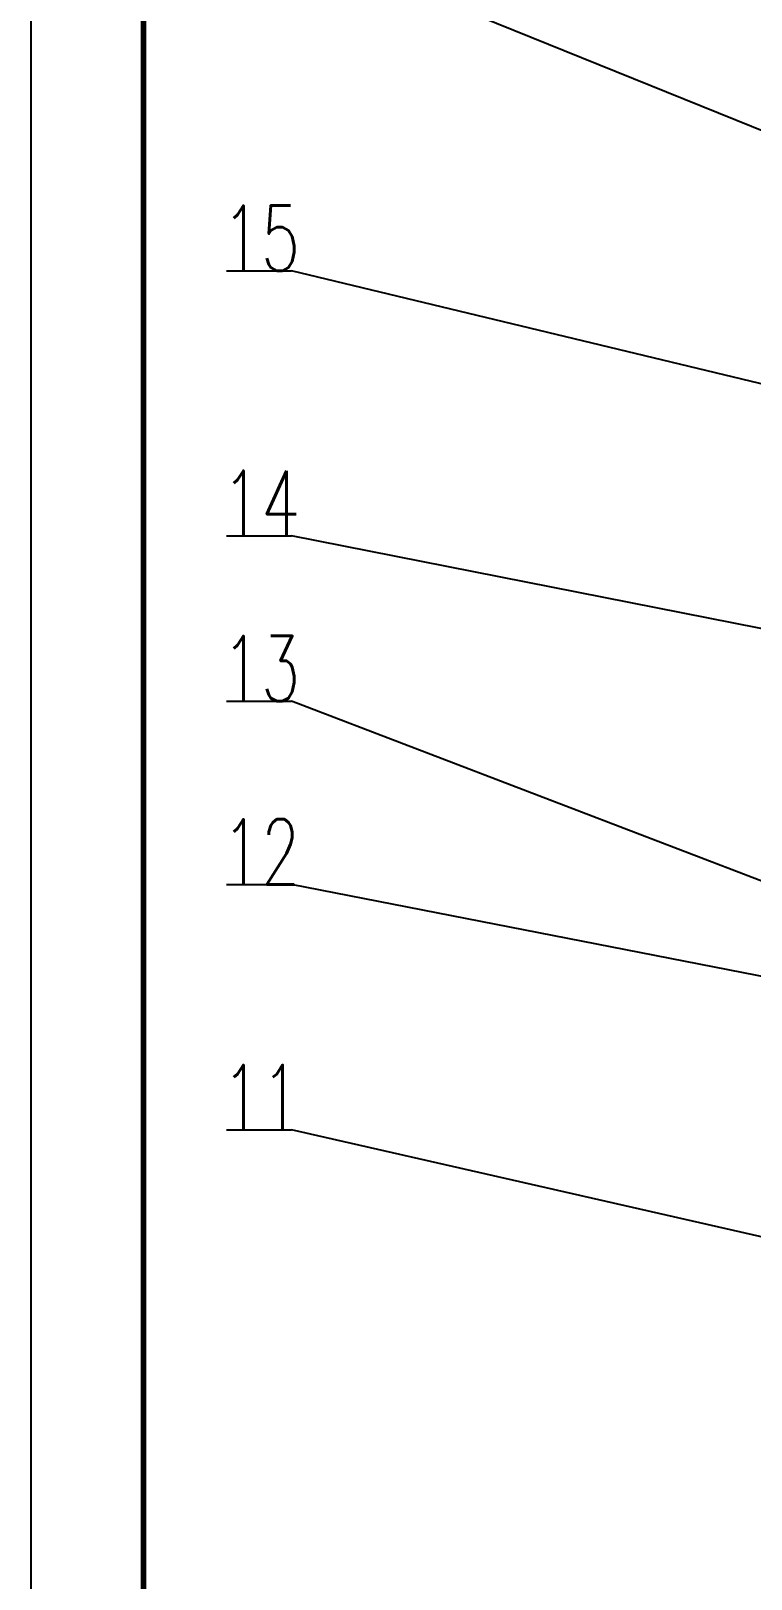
# Model space of a CAD drawing. Extents: x 4061 to 20693, y -5077 to 18471.
# Drawn here: x 4061 to 5852, y -1261 to 2591 of the extents above; entities that cross this region are included whole.
import ezdxf
from ezdxf.enums import TextEntityAlignment as Align

# ---------------------------------------------------------------- set-up
doc = ezdxf.new("R2010")
doc.units = 0
doc.header["$LTSCALE"] = 280
doc.header["$MEASUREMENT"] = 0
for name, color, linetype in [('3', 6, 'CONTINUOUS'), ('4', 5, 'CONTINUOUS'), ('B', 7, 'CONTINUOUS')]:
    doc.layers.add(name, color=color, linetype=linetype)
doc.styles.add('HZ', font='txt', dxfattribs={"width": 0.7, "bigfont": 'hztxt'})

# ---------------------------------------------------------------- blocks, each defined once
blk = doc.blocks.new('件号1')
at = {"layer": 'B'}
blk.add_line((0, 0), (6, 0), dxfattribs=at)
at = {"layer": 'B', "style": 'HZ', "width": 0.7}
blk.add_attdef('JH', text='', height=6, dxfattribs=at).set_placement((3.18, 0), align=Align.CENTER)

msp = doc.modelspace()

# ---------------------------------------------------------------- linework, layer by layer
at = {"layer": '3'}
msp.add_lwpolyline([(20692.69809, -5076.57594), (20692.69809, 18471.42406), (4060.69809, 18471.42406), (4060.69809, -5076.57594)], close=True, dxfattribs=at)
at = {"layer": '4', "const_width": 14}
msp.add_lwpolyline([(20412.69809, -4796.57594), (20412.69809, 18191.42406), (4340.69809, 18191.42406), (4340.69809, -4796.57594)], close=True, dxfattribs=at)
at = {"layer": 'B'}
for p, q in [((6676.70793, 2020.1271), (4709.169, 2815.28659)), ((6715.68088, 1509.99149), (4709.169, 1994.10156)), ((6516.70793, 977.14486), (4709.169, 1334.67247)), ((6651.70793, 178.63672), (4709.169, 923.39994)), ((6542.62492, 108.70293), (4709.169, 467.45016)), ((6397.06692, -527.12607), (4709.169, -143.50883))]:
    msp.add_line(p, q, dxfattribs=at)

# ---------------------------------------------------------------- block references
at = {"layer": 'B', "xscale": 27, "yscale": 27, "zscale": 27}
for p, values in [((4547.169, 1994.10156), {'JH': '15'}), ((4547.169, 1334.67247), {'JH': '14'}), ((4547.169, 923.39994), {'JH': '13'}), ((4547.169, 467.45016), {'JH': '12'}), ((4547.169, -143.50883), {'JH': '11'})]:
    msp.add_blockref('件号1', p, dxfattribs=at).add_auto_attribs(values)

doc.saveas('drawing.dxf')
